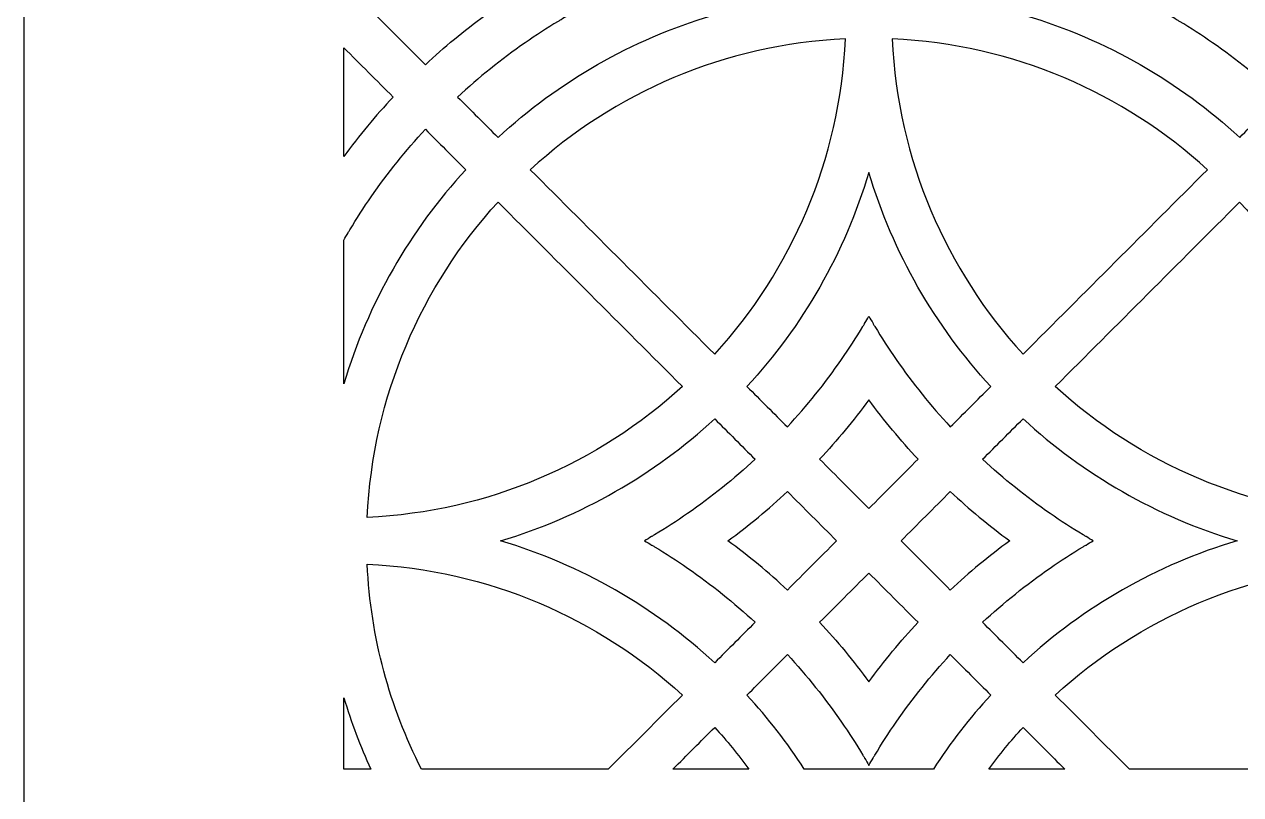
# Model space of a CAD drawing. Header units: centimetres. Extents: x -9 to 7.7, y -13.3 to 13.
# Drawn here: x -8.967 to -5.78, y -10.448 to -8.431 of the extents above; entities that cross this region are included whole.
import ezdxf

# ---------------------------------------------------------------- set-up
doc = ezdxf.new("R2010")
doc.units = ezdxf.units.CM
doc.header["$MEASUREMENT"] = 0
doc.layers.add('layer 1', color=7, linetype='Continuous')

msp = doc.modelspace()

# ---------------------------------------------------------------- linework, layer by layer
at = {"layer": 'layer 1', "color": 177}
msp.add_open_spline([(-1.7908, 13.002), (-4.18298, 13.002), (-6.57516, 13.002), (-8.96734, 13.002), (-8.96734, 13.002), (-8.96734, 5.00681), (-8.96734, -2.98838), (-8.96734, -10.98356), (-8.96734, -10.98356), (-8.96732, -10.98356), (-8.9673, -10.98356), (-8.96728, -10.98356), (-8.96728, -10.98356), (-8.96728, -11.7597), (-8.96728, -12.53583), (-8.96728, -13.31196), (-8.96728, -13.31196), (-8.68819, -13.31196), (-8.4091, -13.31196), (-8.13002, -13.31196), (-8.13002, -13.31196), (-8.13002, -13.19235), (-8.13002, -13.07274), (-8.13002, -12.95313), (-8.13002, -12.95313), (-7.8348, -12.95313), (-7.53959, -12.95313), (-7.24438, -12.95313), (-7.24438, -12.95313), (-7.24438, -12.71941), (-7.24438, -12.48568), (-7.24438, -12.25195), (-7.24438, -12.25195), (-7.12494, -12.24957), (-7.00551, -12.24719), (-6.88608, -12.2448), (-6.88608, -12.2448), (-6.86487, -12.30528), (-6.83708, -12.35773), (-6.79093, -12.40402), (-6.79093, -12.40402), (-6.74575, -12.44934), (-6.69905, -12.47736), (-6.6442, -12.49011), (-6.6442, -12.49011), (-6.57162, -12.50699), (-6.49496, -12.49964), (-6.43668, -12.44881), (-6.43668, -12.44881), (-6.38029, -12.3996), (-6.34775, -12.3208), (-6.33607, -12.24562), (-6.33607, -12.24562), (-6.3027, -12.24899), (-6.27432, -12.24821), (-6.24755, -12.24438), (-6.24755, -12.24438), (-6.11399, -12.22526), (-6.0509, -12.14075), (-6.03963, -12.01331), (-6.03963, -12.01331), (-6.03686, -11.98208), (-6.03906, -11.95125), (-6.04899, -11.92411), (-6.04899, -11.92411), (-6.04688, -11.92463), (-6.04478, -11.92515), (-6.04268, -11.92568), (-6.04268, -11.92568), (-5.99555, -11.94198), (-5.94843, -11.95827), (-5.90129, -11.97457), (-5.90129, -11.97457), (-5.87301, -12.26337), (-5.64998, -12.48824), (-5.37904, -12.48824), (-5.37904, -12.48824), (-5.1081, -12.48824), (-4.88508, -12.26337), (-4.85679, -11.97457), (-4.85679, -11.97457), (-4.80966, -11.95827), (-4.76253, -11.94198), (-4.7154, -11.92568), (-4.7154, -11.92568), (-4.7133, -11.92515), (-4.7112, -11.92463), (-4.7091, -11.92411), (-4.7091, -11.92411), (-4.71902, -11.95125), (-4.72122, -11.98208), (-4.71846, -12.01331), (-4.71846, -12.01331), (-4.70718, -12.14075), (-4.64409, -12.22526), (-4.51053, -12.24438), (-4.51053, -12.24438), (-4.48377, -12.24821), (-4.45538, -12.24899), (-4.42202, -12.24562), (-4.42202, -12.24562), (-4.41033, -12.3208), (-4.37779, -12.3996), (-4.3214, -12.44881), (-4.3214, -12.44881), (-4.26313, -12.49964), (-4.18647, -12.50699), (-4.11388, -12.49011), (-4.11388, -12.49011), (-4.05904, -12.47736), (-4.01234, -12.44934), (-3.96715, -12.40402), (-3.96715, -12.40402), (-3.921, -12.35773), (-3.89321, -12.30528), (-3.87201, -12.2448), (-3.87201, -12.2448), (-3.75257, -12.24719), (-3.63314, -12.24957), (-3.51371, -12.25195), (-3.51371, -12.25195), (-3.51371, -12.48568), (-3.51371, -12.71941), (-3.51371, -12.95313), (-3.51371, -12.95313), (-3.21849, -12.95313), (-2.92328, -12.95313), (-2.62806, -12.95313), (-2.62806, -12.95313), (-2.62806, -13.07274), (-2.62806, -13.19235), (-2.62806, -13.31196), (-2.62806, -13.31196), (-2.34898, -13.31196), (-2.06989, -13.31196), (-1.7908, -13.31196), (-1.7908, -13.31196), (-1.7908, -12.53583), (-1.7908, -11.7597), (-1.7908, -10.98356), (-1.7908, -10.98356), (-1.7908, -2.98838), (-1.7908, 5.00681), (-1.7908, 13.002)], degree=3, knots=[0, 0, 0, 0, 0.027027, 0.027027, 0.027027, 0.027027, 0.0540541, 0.0540541, 0.0540541, 0.0540541, 0.0810811, 0.0810811, 0.0810811, 0.0810811, 0.1081081, 0.1081081, 0.1081081, 0.1081081, 0.1351351, 0.1351351, 0.1351351, 0.1351351, 0.1621622, 0.1621622, 0.1621622, 0.1621622, 0.1891892, 0.1891892, 0.1891892, 0.1891892, 0.2162162, 0.2162162, 0.2162162, 0.2162162, 0.2432432, 0.2432432, 0.2432432, 0.2432432, 0.2702703, 0.2702703, 0.2702703, 0.2702703, 0.2972973, 0.2972973, 0.2972973, 0.2972973, 0.3243243, 0.3243243, 0.3243243, 0.3243243, 0.3513514, 0.3513514, 0.3513514, 0.3513514, 0.3783784, 0.3783784, 0.3783784, 0.3783784, 0.4054054, 0.4054054, 0.4054054, 0.4054054, 0.4324324, 0.4324324, 0.4324324, 0.4324324, 0.4594595, 0.4594595, 0.4594595, 0.4594595, 0.4864865, 0.4864865, 0.4864865, 0.4864865, 0.5135135, 0.5135135, 0.5135135, 0.5135135, 0.5405405, 0.5405405, 0.5405405, 0.5405405, 0.5675676, 0.5675676, 0.5675676, 0.5675676, 0.5945946, 0.5945946, 0.5945946, 0.5945946, 0.6216216, 0.6216216, 0.6216216, 0.6216216, 0.6486486, 0.6486486, 0.6486486, 0.6486486, 0.6756757, 0.6756757, 0.6756757, 0.6756757, 0.7027027, 0.7027027, 0.7027027, 0.7027027, 0.7297297, 0.7297297, 0.7297297, 0.7297297, 0.7567568, 0.7567568, 0.7567568, 0.7567568, 0.7837838, 0.7837838, 0.7837838, 0.7837838, 0.8108108, 0.8108108, 0.8108108, 0.8108108, 0.8378378, 0.8378378, 0.8378378, 0.8378378, 0.8648649, 0.8648649, 0.8648649, 0.8648649, 0.8918919, 0.8918919, 0.8918919, 0.8918919, 0.9189189, 0.9189189, 0.9189189, 0.9189189, 0.9459459, 0.9459459, 0.9459459, 0.9459459, 1, 1, 1, 1], dxfattribs=at)
at = {"layer": 'layer 1', "color": 7}
for points, knots in [([(-7.832, -8.19451), (-7.79673, -8.15923), (-7.76144, -8.12396), (-7.72616, -8.08868), (-7.72616, -8.08868), (-7.56791, -8.23431), (-7.37691, -8.3449), (-7.16541, -8.408), (-7.16541, -8.408), (-7.37691, -8.47111), (-7.56791, -8.5817), (-7.72616, -8.72734), (-7.72616, -8.72734), (-7.76144, -8.69205), (-7.79673, -8.65677), (-7.832, -8.62149), (-7.832, -8.62149), (-7.77663, -8.57014), (-7.71759, -8.52267), (-7.65531, -8.47957), (-7.65531, -8.47957), (-7.65531, -8.47956), (-7.65531, -8.47954), (-7.65531, -8.47951), (-7.65531, -8.47951), (-7.65528, -8.47954), (-7.65526, -8.47955), (-7.65522, -8.47956), (-7.65522, -8.47956), (-7.62698, -8.46002), (-7.5981, -8.44131), (-7.56858, -8.42357), (-7.56858, -8.42357), (-7.56628, -8.42218), (-7.56398, -8.42081), (-7.56168, -8.41944), (-7.56168, -8.41944), (-7.56147, -8.41931), (-7.56125, -8.41919), (-7.56103, -8.41905), (-7.56103, -8.41905), (-7.55475, -8.41533), (-7.54844, -8.41165), (-7.5421, -8.40802), (-7.5421, -8.40802), (-7.5421, -8.40802), (-7.5421, -8.40801), (-7.54212, -8.40801), (-7.54212, -8.40801), (-7.54212, -8.40801), (-7.5421, -8.40801), (-7.5421, -8.40801), (-7.5421, -8.40801), (-7.54212, -8.40801), (-7.54212, -8.40801), (-7.54212, -8.408), (-7.54212, -8.408), (-7.54212, -8.408), (-7.5421, -8.408), (-7.5421, -8.408), (-7.5421, -8.408), (-7.5421, -8.408), (-7.54212, -8.408), (-7.54212, -8.408), (-7.54212, -8.408), (-7.54212, -8.408), (-7.5421, -8.408), (-7.5421, -8.40799), (-7.5421, -8.40799), (-7.54844, -8.40435), (-7.55475, -8.40068), (-7.56102, -8.39697), (-7.56102, -8.39697), (-7.56125, -8.39682), (-7.56147, -8.3967), (-7.56168, -8.39657), (-7.56168, -8.39657), (-7.56398, -8.39521), (-7.56628, -8.39383), (-7.56858, -8.39244), (-7.56858, -8.39244), (-7.5981, -8.3747), (-7.62698, -8.35601), (-7.65522, -8.33645), (-7.65522, -8.33645), (-7.65525, -8.33646), (-7.65528, -8.33648), (-7.65531, -8.3365), (-7.65531, -8.3365), (-7.65531, -8.33648), (-7.65531, -8.33646), (-7.65531, -8.33644), (-7.65531, -8.33644), (-7.71759, -8.29334), (-7.77663, -8.24588), (-7.832, -8.19451)], [0, 0, 0, 0, 0.04, 0.04, 0.04, 0.04, 0.08, 0.08, 0.08, 0.08, 0.12, 0.12, 0.12, 0.12, 0.16, 0.16, 0.16, 0.16, 0.2, 0.2, 0.2, 0.2, 0.24, 0.24, 0.24, 0.24, 0.28, 0.28, 0.28, 0.28, 0.32, 0.32, 0.32, 0.32, 0.36, 0.36, 0.36, 0.36, 0.4, 0.4, 0.4, 0.4, 0.44, 0.44, 0.44, 0.44, 0.48, 0.48, 0.48, 0.48, 0.52, 0.52, 0.52, 0.52, 0.56, 0.56, 0.56, 0.56, 0.6, 0.6, 0.6, 0.6, 0.64, 0.64, 0.64, 0.64, 0.68, 0.68, 0.68, 0.68, 0.72, 0.72, 0.72, 0.72, 0.76, 0.76, 0.76, 0.76, 0.8, 0.8, 0.8, 0.8, 0.84, 0.84, 0.84, 0.84, 0.88, 0.88, 0.88, 0.88, 0.92, 0.92, 0.92, 0.92, 1, 1, 1, 1]), ([(-5.78295, -8.0887), (-5.74767, -8.12397), (-5.7124, -8.15924), (-5.67713, -8.19452), (-5.67713, -8.19452), (-5.7325, -8.24588), (-5.79155, -8.29334), (-5.85383, -8.33644), (-5.85383, -8.33644), (-5.85383, -8.33646), (-5.85383, -8.33648), (-5.85383, -8.3365), (-5.85383, -8.3365), (-5.85385, -8.33648), (-5.85388, -8.33646), (-5.85391, -8.33644), (-5.85391, -8.33644), (-5.88215, -8.356), (-5.91104, -8.3747), (-5.94057, -8.39244), (-5.94057, -8.39244), (-5.94285, -8.39383), (-5.94515, -8.39521), (-5.94746, -8.39657), (-5.94746, -8.39657), (-5.94768, -8.3967), (-5.9479, -8.39682), (-5.94811, -8.39696), (-5.94811, -8.39696), (-5.9544, -8.40068), (-5.9607, -8.40435), (-5.96703, -8.40799), (-5.96703, -8.40799), (-5.96703, -8.40799), (-5.96702, -8.408), (-5.96702, -8.408), (-5.96702, -8.408), (-5.96702, -8.408), (-5.96703, -8.408), (-5.96703, -8.408), (-5.96703, -8.408), (-5.96703, -8.408), (-5.96702, -8.408), (-5.96702, -8.408), (-5.96702, -8.408), (-5.96702, -8.40801), (-5.96703, -8.40801), (-5.96703, -8.40801), (-5.96703, -8.40801), (-5.96703, -8.40801), (-5.96703, -8.40801), (-5.96702, -8.40801), (-5.96702, -8.40801), (-5.96703, -8.40801), (-5.96703, -8.40801), (-5.96703, -8.40801), (-5.96703, -8.40801), (-5.9607, -8.41165), (-5.9544, -8.41533), (-5.94811, -8.41905), (-5.94811, -8.41905), (-5.9479, -8.41918), (-5.94768, -8.41931), (-5.94745, -8.41944), (-5.94745, -8.41944), (-5.94515, -8.42081), (-5.94285, -8.42218), (-5.94057, -8.42355), (-5.94057, -8.42355), (-5.91104, -8.44131), (-5.88215, -8.46002), (-5.85391, -8.47956), (-5.85391, -8.47956), (-5.85388, -8.47955), (-5.85385, -8.47954), (-5.85383, -8.47951), (-5.85383, -8.47951), (-5.85383, -8.47954), (-5.85383, -8.47955), (-5.85383, -8.47957), (-5.85383, -8.47957), (-5.79155, -8.52267), (-5.7325, -8.57014), (-5.67713, -8.6215), (-5.67713, -8.6215), (-5.71241, -8.65677), (-5.74768, -8.69204), (-5.78295, -8.72731), (-5.78295, -8.72731), (-5.94119, -8.58168), (-6.13223, -8.47111), (-6.34371, -8.40801), (-6.34371, -8.40801), (-6.13223, -8.3449), (-5.94119, -8.23435), (-5.78295, -8.0887)], [0, 0, 0, 0, 0.04, 0.04, 0.04, 0.04, 0.08, 0.08, 0.08, 0.08, 0.12, 0.12, 0.12, 0.12, 0.16, 0.16, 0.16, 0.16, 0.2, 0.2, 0.2, 0.2, 0.24, 0.24, 0.24, 0.24, 0.28, 0.28, 0.28, 0.28, 0.32, 0.32, 0.32, 0.32, 0.36, 0.36, 0.36, 0.36, 0.4, 0.4, 0.4, 0.4, 0.44, 0.44, 0.44, 0.44, 0.48, 0.48, 0.48, 0.48, 0.52, 0.52, 0.52, 0.52, 0.56, 0.56, 0.56, 0.56, 0.6, 0.6, 0.6, 0.6, 0.64, 0.64, 0.64, 0.64, 0.68, 0.68, 0.68, 0.68, 0.72, 0.72, 0.72, 0.72, 0.76, 0.76, 0.76, 0.76, 0.8, 0.8, 0.8, 0.8, 0.84, 0.84, 0.84, 0.84, 0.88, 0.88, 0.88, 0.88, 0.92, 0.92, 0.92, 0.92, 1, 1, 1, 1]), ([(-7.91657, -8.53693), (-7.95955, -8.49395), (-8.00252, -8.45098), (-8.0455, -8.408), (-8.0455, -8.408), (-8.00252, -8.36503), (-7.95955, -8.32205), (-7.91657, -8.27908), (-7.91657, -8.27908), (-7.86731, -8.32503), (-7.81532, -8.3681), (-7.76087, -8.40801), (-7.76087, -8.40801), (-7.81532, -8.44792), (-7.8673, -8.49098), (-7.91657, -8.53693)], [0, 0, 0, 0, 0.2, 0.2, 0.2, 0.2, 0.4, 0.4, 0.4, 0.4, 0.6, 0.6, 0.6, 0.6, 1, 1, 1, 1]), ([(-7.15848, -9.29501), (-7.31952, -9.13398), (-7.48053, -8.97296), (-7.64155, -8.81195), (-7.64155, -8.81195), (-7.42169, -8.61112), (-7.13344, -8.4839), (-6.81584, -8.46933), (-6.81584, -8.46933), (-6.83042, -8.78692), (-6.95765, -9.07516), (-7.15848, -9.29501)], [0, 0, 0, 0, 0.25, 0.25, 0.25, 0.25, 0.5, 0.5, 0.5, 0.5, 1, 1, 1, 1]), ([(-5.86757, -8.81194), (-6.0286, -8.97296), (-6.18962, -9.13398), (-6.35064, -9.29501), (-6.35064, -9.29501), (-6.55149, -9.07514), (-6.67873, -8.78689), (-6.6933, -8.46928), (-6.6933, -8.46928), (-6.37569, -8.48385), (-6.08743, -8.61109), (-5.86757, -8.81194)], [0, 0, 0, 0, 0.25, 0.25, 0.25, 0.25, 0.5, 0.5, 0.5, 0.5, 1, 1, 1, 1]), ([(-8.13007, -8.49259), (-8.13007, -8.58746), (-8.13007, -8.68232), (-8.13007, -8.77719), (-8.13007, -8.77719), (-8.13007, -8.77719), (-8.13007, -8.7772), (-8.13007, -8.7772), (-8.13007, -8.7772), (-8.09016, -8.72275), (-8.04709, -8.67077), (-8.00114, -8.6215), (-8.00114, -8.6215), (-8.04413, -8.57853), (-8.08709, -8.53555), (-8.13007, -8.49259), (-8.13007, -8.49259), (-8.13007, -8.49259), (-8.13007, -8.49259), (-8.13007, -8.49259)], [0, 0, 0, 0, 0.1666667, 0.1666667, 0.1666667, 0.1666667, 0.3333333, 0.3333333, 0.3333333, 0.3333333, 0.5, 0.5, 0.5, 0.5, 0.6666667, 0.6666667, 0.6666667, 0.6666667, 1, 1, 1, 1]), ([(-8.13007, -8.99596), (-8.13007, -9.12153), (-8.13007, -9.24709), (-8.13007, -9.37265), (-8.13007, -9.37265), (-8.13007, -9.37265), (-8.13007, -9.37266), (-8.13007, -9.37266), (-8.13007, -9.37266), (-8.06697, -9.16118), (-7.95638, -8.97016), (-7.81075, -8.81191), (-7.81075, -8.81191), (-7.84602, -8.77663), (-7.8813, -8.74136), (-7.91657, -8.70608), (-7.91657, -8.70608), (-7.96794, -8.76145), (-8.0154, -8.82048), (-8.0585, -8.88277), (-8.0585, -8.88277), (-8.05852, -8.88277), (-8.05854, -8.88277), (-8.05856, -8.88277), (-8.05856, -8.88277), (-8.05855, -8.8828), (-8.05852, -8.88283), (-8.05851, -8.88285), (-8.05851, -8.88285), (-8.07806, -8.9111), (-8.09676, -8.93998), (-8.11452, -8.96951), (-8.11452, -8.96951), (-8.11589, -8.9718), (-8.11727, -8.97409), (-8.11863, -8.9764), (-8.11863, -8.9764), (-8.11876, -8.97662), (-8.1189, -8.97684), (-8.11902, -8.97706), (-8.11902, -8.97706), (-8.12274, -8.98333), (-8.12643, -8.98963), (-8.13006, -8.99597), (-8.13006, -8.99597), (-8.13006, -8.99597), (-8.13006, -8.99597), (-8.13006, -8.99596), (-8.13006, -8.99596), (-8.13006, -8.99597), (-8.13006, -8.99597), (-8.13006, -8.99597), (-8.13006, -8.99597), (-8.13006, -8.99597), (-8.13007, -8.99596), (-8.13007, -8.99596), (-8.13007, -8.99596), (-8.13007, -8.99596), (-8.13007, -8.99597), (-8.13007, -8.99597), (-8.13007, -8.99597), (-8.13007, -8.99597), (-8.13007, -8.99597), (-8.13007, -8.99596)], [0, 0, 0, 0, 0.0588235, 0.0588235, 0.0588235, 0.0588235, 0.1176471, 0.1176471, 0.1176471, 0.1176471, 0.1764706, 0.1764706, 0.1764706, 0.1764706, 0.2352941, 0.2352941, 0.2352941, 0.2352941, 0.2941176, 0.2941176, 0.2941176, 0.2941176, 0.3529412, 0.3529412, 0.3529412, 0.3529412, 0.4117647, 0.4117647, 0.4117647, 0.4117647, 0.4705882, 0.4705882, 0.4705882, 0.4705882, 0.5294118, 0.5294118, 0.5294118, 0.5294118, 0.5882353, 0.5882353, 0.5882353, 0.5882353, 0.6470588, 0.6470588, 0.6470588, 0.6470588, 0.7058824, 0.7058824, 0.7058824, 0.7058824, 0.7647059, 0.7647059, 0.7647059, 0.7647059, 0.8235294, 0.8235294, 0.8235294, 0.8235294, 0.8823529, 0.8823529, 0.8823529, 0.8823529, 1, 1, 1, 1]), ([(-6.96805, -9.48545), (-7.00333, -9.45017), (-7.03861, -9.41488), (-7.0739, -9.37959), (-7.0739, -9.37959), (-6.92822, -9.22134), (-6.81763, -9.03029), (-6.75453, -8.81873), (-6.75453, -8.81873), (-6.69142, -9.03025), (-6.58086, -9.22131), (-6.43518, -9.37955), (-6.43518, -9.37955), (-6.47049, -9.41485), (-6.50578, -9.45015), (-6.54109, -9.48545), (-6.54109, -9.48545), (-6.59245, -9.43008), (-6.6399, -9.37102), (-6.68303, -9.30873), (-6.68303, -9.30873), (-6.68304, -9.30873), (-6.68306, -9.30873), (-6.68307, -9.30873), (-6.68307, -9.30873), (-6.68307, -9.30873), (-6.68307, -9.30873), (-6.68308, -9.30873), (-6.68308, -9.30873), (-6.68306, -9.30869), (-6.68304, -9.30867), (-6.68302, -9.30864), (-6.68302, -9.30864), (-6.70258, -9.28039), (-6.72128, -9.25152), (-6.73902, -9.22199), (-6.73902, -9.22199), (-6.7404, -9.21969), (-6.74177, -9.21739), (-6.74315, -9.21509), (-6.74315, -9.21509), (-6.74328, -9.21487), (-6.7434, -9.21465), (-6.74354, -9.21444), (-6.74354, -9.21444), (-6.74726, -9.20816), (-6.75093, -9.20186), (-6.75457, -9.19552), (-6.75457, -9.19552), (-6.7582, -9.20185), (-6.76188, -9.20816), (-6.7656, -9.21444), (-6.7656, -9.21444), (-6.76573, -9.21465), (-6.76587, -9.21487), (-6.76599, -9.21509), (-6.76599, -9.21509), (-6.76736, -9.21739), (-6.76874, -9.21969), (-6.77011, -9.22199), (-6.77011, -9.22199), (-6.78785, -9.25152), (-6.80656, -9.28039), (-6.82612, -9.30864), (-6.82612, -9.30864), (-6.8261, -9.30867), (-6.82608, -9.30869), (-6.82607, -9.30873), (-6.82607, -9.30873), (-6.82607, -9.30873), (-6.82607, -9.30873), (-6.82607, -9.30873), (-6.82607, -9.30873), (-6.82608, -9.30873), (-6.82609, -9.30873), (-6.82612, -9.30873), (-6.82612, -9.30873), (-6.86922, -9.37102), (-6.91667, -9.43007), (-6.96805, -9.48545)], [0, 0, 0, 0, 0.047619, 0.047619, 0.047619, 0.047619, 0.0952381, 0.0952381, 0.0952381, 0.0952381, 0.1428571, 0.1428571, 0.1428571, 0.1428571, 0.1904762, 0.1904762, 0.1904762, 0.1904762, 0.2380952, 0.2380952, 0.2380952, 0.2380952, 0.2857143, 0.2857143, 0.2857143, 0.2857143, 0.3333333, 0.3333333, 0.3333333, 0.3333333, 0.3809524, 0.3809524, 0.3809524, 0.3809524, 0.4285714, 0.4285714, 0.4285714, 0.4285714, 0.4761905, 0.4761905, 0.4761905, 0.4761905, 0.5238095, 0.5238095, 0.5238095, 0.5238095, 0.5714286, 0.5714286, 0.5714286, 0.5714286, 0.6190476, 0.6190476, 0.6190476, 0.6190476, 0.6666667, 0.6666667, 0.6666667, 0.6666667, 0.7142857, 0.7142857, 0.7142857, 0.7142857, 0.7619048, 0.7619048, 0.7619048, 0.7619048, 0.8095238, 0.8095238, 0.8095238, 0.8095238, 0.8571429, 0.8571429, 0.8571429, 0.8571429, 0.9047619, 0.9047619, 0.9047619, 0.9047619, 1, 1, 1, 1]), ([(-7.24305, -9.37958), (-7.40409, -9.21857), (-7.56511, -9.05755), (-7.72614, -8.89652), (-7.72614, -8.89652), (-7.92696, -9.11639), (-8.05417, -9.40464), (-8.06875, -9.72223), (-8.06875, -9.72223), (-7.75116, -9.70765), (-7.46292, -9.58043), (-7.24305, -9.37958)], [0, 0, 0, 0, 0.25, 0.25, 0.25, 0.25, 0.5, 0.5, 0.5, 0.5, 1, 1, 1, 1]), ([(-5.783, -8.89651), (-5.94402, -9.05753), (-6.10505, -9.21856), (-6.26607, -9.37958), (-6.26607, -9.37958), (-6.04621, -9.58044), (-5.75794, -9.70766), (-5.44033, -9.72223), (-5.44033, -9.72223), (-5.4549, -9.40462), (-5.58214, -9.11637), (-5.783, -8.89651)], [0, 0, 0, 0, 0.25, 0.25, 0.25, 0.25, 0.5, 0.5, 0.5, 0.5, 1, 1, 1, 1]), ([(-6.75457, -9.69893), (-6.79754, -9.65596), (-6.84052, -9.61298), (-6.88348, -9.57001), (-6.88348, -9.57001), (-6.83755, -9.52076), (-6.7945, -9.46879), (-6.7546, -9.41435), (-6.7546, -9.41435), (-6.7546, -9.41435), (-6.7546, -9.41435), (-6.7546, -9.41435), (-6.7546, -9.41435), (-6.75459, -9.41434), (-6.75458, -9.41432), (-6.75457, -9.41431), (-6.75457, -9.41431), (-6.75456, -9.41432), (-6.75454, -9.41434), (-6.75454, -9.41435), (-6.75454, -9.41435), (-6.75454, -9.41435), (-6.75454, -9.41435), (-6.75454, -9.41435), (-6.75454, -9.41435), (-6.71464, -9.46878), (-6.67159, -9.52076), (-6.62565, -9.57001), (-6.62565, -9.57001), (-6.66862, -9.61298), (-6.71159, -9.65596), (-6.75457, -9.69893)], [0, 0, 0, 0, 0.1111111, 0.1111111, 0.1111111, 0.1111111, 0.2222222, 0.2222222, 0.2222222, 0.2222222, 0.3333333, 0.3333333, 0.3333333, 0.3333333, 0.4444444, 0.4444444, 0.4444444, 0.4444444, 0.5555556, 0.5555556, 0.5555556, 0.5555556, 0.6666667, 0.6666667, 0.6666667, 0.6666667, 0.7777778, 0.7777778, 0.7777778, 0.7777778, 1, 1, 1, 1]), ([(-7.05262, -9.57003), (-7.08791, -9.53475), (-7.1232, -9.49946), (-7.15848, -9.46417), (-7.15848, -9.46417), (-7.31673, -9.60986), (-7.50779, -9.72045), (-7.71934, -9.78355), (-7.71934, -9.78355), (-7.50782, -9.84665), (-7.31678, -9.95723), (-7.15853, -10.10289), (-7.15853, -10.10289), (-7.12323, -10.06759), (-7.08793, -10.03229), (-7.05262, -9.99698), (-7.05262, -9.99698), (-7.10801, -9.94562), (-7.16705, -9.89816), (-7.22935, -9.85505), (-7.22935, -9.85505), (-7.22935, -9.85503), (-7.22935, -9.85502), (-7.22935, -9.85501), (-7.22935, -9.85501), (-7.22935, -9.85501), (-7.22936, -9.85501), (-7.22936, -9.85501), (-7.22936, -9.85501), (-7.22938, -9.85502), (-7.22939, -9.85504), (-7.22943, -9.85505), (-7.22943, -9.85505), (-7.25767, -9.8355), (-7.28656, -9.81679), (-7.31609, -9.79905), (-7.31609, -9.79905), (-7.31838, -9.79767), (-7.32068, -9.7963), (-7.32298, -9.79494), (-7.32298, -9.79494), (-7.3232, -9.7948), (-7.32342, -9.79467), (-7.32364, -9.79455), (-7.32364, -9.79455), (-7.32991, -9.79082), (-7.33621, -9.78714), (-7.34256, -9.78351), (-7.34256, -9.78351), (-7.33623, -9.77987), (-7.32991, -9.7762), (-7.32364, -9.77246), (-7.32364, -9.77246), (-7.32342, -9.77234), (-7.3232, -9.77221), (-7.32299, -9.77207), (-7.32299, -9.77207), (-7.32068, -9.77072), (-7.31838, -9.76934), (-7.31609, -9.76796), (-7.31609, -9.76796), (-7.28657, -9.75022), (-7.25768, -9.73151), (-7.22943, -9.71196), (-7.22943, -9.71196), (-7.22941, -9.71198), (-7.22938, -9.71199), (-7.22936, -9.71202), (-7.22936, -9.71202), (-7.22936, -9.71201), (-7.22935, -9.71201), (-7.22935, -9.71201), (-7.22935, -9.71201), (-7.22935, -9.71199), (-7.22935, -9.71198), (-7.22935, -9.71197), (-7.22935, -9.71197), (-7.16705, -9.66886), (-7.10801, -9.62139), (-7.05262, -9.57003)], [0, 0, 0, 0, 0.047619, 0.047619, 0.047619, 0.047619, 0.0952381, 0.0952381, 0.0952381, 0.0952381, 0.1428571, 0.1428571, 0.1428571, 0.1428571, 0.1904762, 0.1904762, 0.1904762, 0.1904762, 0.2380952, 0.2380952, 0.2380952, 0.2380952, 0.2857143, 0.2857143, 0.2857143, 0.2857143, 0.3333333, 0.3333333, 0.3333333, 0.3333333, 0.3809524, 0.3809524, 0.3809524, 0.3809524, 0.4285714, 0.4285714, 0.4285714, 0.4285714, 0.4761905, 0.4761905, 0.4761905, 0.4761905, 0.5238095, 0.5238095, 0.5238095, 0.5238095, 0.5714286, 0.5714286, 0.5714286, 0.5714286, 0.6190476, 0.6190476, 0.6190476, 0.6190476, 0.6666667, 0.6666667, 0.6666667, 0.6666667, 0.7142857, 0.7142857, 0.7142857, 0.7142857, 0.7619048, 0.7619048, 0.7619048, 0.7619048, 0.8095238, 0.8095238, 0.8095238, 0.8095238, 0.8571429, 0.8571429, 0.8571429, 0.8571429, 0.9047619, 0.9047619, 0.9047619, 0.9047619, 1, 1, 1, 1]), ([(-6.45651, -9.99698), (-6.42122, -10.03228), (-6.38594, -10.06756), (-6.35066, -10.10284), (-6.35066, -10.10284), (-6.1924, -9.95717), (-6.00134, -9.84657), (-5.7898, -9.78347), (-5.7898, -9.78347), (-6.00132, -9.72037), (-6.19236, -9.6098), (-6.35061, -9.46413), (-6.35061, -9.46413), (-6.38591, -9.49943), (-6.42121, -9.53472), (-6.45651, -9.57003), (-6.45651, -9.57003), (-6.40113, -9.62139), (-6.34208, -9.66886), (-6.27979, -9.71197), (-6.27979, -9.71197), (-6.27979, -9.71198), (-6.27979, -9.71199), (-6.27979, -9.71202), (-6.27979, -9.71202), (-6.27979, -9.71202), (-6.27979, -9.71202), (-6.27978, -9.71202), (-6.27978, -9.71202), (-6.27975, -9.71199), (-6.27973, -9.71198), (-6.2797, -9.71196), (-6.2797, -9.71196), (-6.25145, -9.73151), (-6.22258, -9.75022), (-6.19305, -9.76796), (-6.19305, -9.76796), (-6.19075, -9.76934), (-6.18845, -9.77072), (-6.18615, -9.77209), (-6.18615, -9.77209), (-6.18593, -9.77222), (-6.18572, -9.77234), (-6.1855, -9.77248), (-6.1855, -9.77248), (-6.17922, -9.7762), (-6.17292, -9.77987), (-6.16657, -9.78351), (-6.16657, -9.78351), (-6.17291, -9.78714), (-6.17922, -9.79083), (-6.1855, -9.79455), (-6.1855, -9.79455), (-6.18572, -9.79468), (-6.18593, -9.7948), (-6.18614, -9.79494), (-6.18614, -9.79494), (-6.18845, -9.7963), (-6.19075, -9.79767), (-6.19305, -9.79905), (-6.19305, -9.79905), (-6.22258, -9.81681), (-6.25145, -9.8355), (-6.2797, -9.85505), (-6.2797, -9.85505), (-6.27973, -9.85504), (-6.27975, -9.85502), (-6.27978, -9.85501), (-6.27978, -9.85501), (-6.27979, -9.85501), (-6.27979, -9.85501), (-6.27979, -9.85501), (-6.27979, -9.85501), (-6.27979, -9.85502), (-6.27979, -9.85504), (-6.27979, -9.85505), (-6.27979, -9.85505), (-6.34208, -9.89817), (-6.40113, -9.94562), (-6.45651, -9.99698)], [0, 0, 0, 0, 0.047619, 0.047619, 0.047619, 0.047619, 0.0952381, 0.0952381, 0.0952381, 0.0952381, 0.1428571, 0.1428571, 0.1428571, 0.1428571, 0.1904762, 0.1904762, 0.1904762, 0.1904762, 0.2380952, 0.2380952, 0.2380952, 0.2380952, 0.2857143, 0.2857143, 0.2857143, 0.2857143, 0.3333333, 0.3333333, 0.3333333, 0.3333333, 0.3809524, 0.3809524, 0.3809524, 0.3809524, 0.4285714, 0.4285714, 0.4285714, 0.4285714, 0.4761905, 0.4761905, 0.4761905, 0.4761905, 0.5238095, 0.5238095, 0.5238095, 0.5238095, 0.5714286, 0.5714286, 0.5714286, 0.5714286, 0.6190476, 0.6190476, 0.6190476, 0.6190476, 0.6666667, 0.6666667, 0.6666667, 0.6666667, 0.7142857, 0.7142857, 0.7142857, 0.7142857, 0.7619048, 0.7619048, 0.7619048, 0.7619048, 0.8095238, 0.8095238, 0.8095238, 0.8095238, 0.8571429, 0.8571429, 0.8571429, 0.8571429, 0.9047619, 0.9047619, 0.9047619, 0.9047619, 1, 1, 1, 1]), ([(-6.83914, -9.78351), (-6.88211, -9.74054), (-6.92509, -9.69756), (-6.96806, -9.65459), (-6.96806, -9.65459), (-7.01731, -9.70052), (-7.06928, -9.74358), (-7.12371, -9.78348), (-7.12371, -9.78348), (-7.12372, -9.78348), (-7.12372, -9.78348), (-7.12373, -9.78348), (-7.12373, -9.78348), (-7.12374, -9.78348), (-7.12376, -9.78349), (-7.12377, -9.78351), (-7.12377, -9.78351), (-7.12376, -9.78352), (-7.12374, -9.78353), (-7.12373, -9.78354), (-7.12373, -9.78354), (-7.12372, -9.78354), (-7.12372, -9.78353), (-7.12372, -9.78353), (-7.12372, -9.78353), (-7.06928, -9.82343), (-7.01731, -9.86649), (-6.96806, -9.91242), (-6.96806, -9.91242), (-6.92509, -9.86945), (-6.88211, -9.82647), (-6.83914, -9.78351)], [0, 0, 0, 0, 0.1111111, 0.1111111, 0.1111111, 0.1111111, 0.2222222, 0.2222222, 0.2222222, 0.2222222, 0.3333333, 0.3333333, 0.3333333, 0.3333333, 0.4444444, 0.4444444, 0.4444444, 0.4444444, 0.5555556, 0.5555556, 0.5555556, 0.5555556, 0.6666667, 0.6666667, 0.6666667, 0.6666667, 0.7777778, 0.7777778, 0.7777778, 0.7777778, 1, 1, 1, 1]), ([(-6.66999, -9.78351), (-6.62701, -9.82647), (-6.58404, -9.86945), (-6.54108, -9.91242), (-6.54108, -9.91242), (-6.49182, -9.86649), (-6.43984, -9.82345), (-6.38542, -9.78354), (-6.38542, -9.78354), (-6.38542, -9.78354), (-6.3854, -9.78354), (-6.3854, -9.78354), (-6.3854, -9.78354), (-6.38539, -9.78353), (-6.38538, -9.78352), (-6.38537, -9.78351), (-6.38537, -9.78351), (-6.38538, -9.78351), (-6.38539, -9.78349), (-6.3854, -9.78348), (-6.3854, -9.78348), (-6.3854, -9.78348), (-6.3854, -9.78348), (-6.38542, -9.78348), (-6.38542, -9.78348), (-6.43984, -9.74358), (-6.49182, -9.70052), (-6.54108, -9.65459), (-6.54108, -9.65459), (-6.58404, -9.69756), (-6.62701, -9.74054), (-6.66999, -9.78351)], [0, 0, 0, 0, 0.1111111, 0.1111111, 0.1111111, 0.1111111, 0.2222222, 0.2222222, 0.2222222, 0.2222222, 0.3333333, 0.3333333, 0.3333333, 0.3333333, 0.4444444, 0.4444444, 0.4444444, 0.4444444, 0.5555556, 0.5555556, 0.5555556, 0.5555556, 0.6666667, 0.6666667, 0.6666667, 0.6666667, 0.7777778, 0.7777778, 0.7777778, 0.7777778, 1, 1, 1, 1]), ([(-7.92666, -10.38155), (-7.7635, -10.38155), (-7.60035, -10.38155), (-7.43718, -10.38155), (-7.43718, -10.38155), (-7.37247, -10.31683), (-7.30777, -10.25213), (-7.24307, -10.18743), (-7.24307, -10.18743), (-7.46293, -9.98659), (-7.75119, -9.85935), (-8.0688, -9.84478), (-8.0688, -9.84478), (-8.05996, -10.0374), (-8.00967, -10.21922), (-7.92666, -10.38155)], [0, 0, 0, 0, 0.2, 0.2, 0.2, 0.2, 0.4, 0.4, 0.4, 0.4, 0.6, 0.6, 0.6, 0.6, 1, 1, 1, 1]), ([(-6.07195, -10.38155), (-5.9088, -10.38155), (-5.74566, -10.38155), (-5.58251, -10.38155), (-5.58251, -10.38155), (-5.4995, -10.21922), (-5.44922, -10.0374), (-5.44038, -9.84478), (-5.44038, -9.84478), (-5.75798, -9.85936), (-6.04622, -9.98659), (-6.26607, -10.18743), (-6.26607, -10.18743), (-6.20137, -10.25213), (-6.13667, -10.31683), (-6.07195, -10.38155)], [0, 0, 0, 0, 0.2, 0.2, 0.2, 0.2, 0.4, 0.4, 0.4, 0.4, 0.6, 0.6, 0.6, 0.6, 1, 1, 1, 1]), ([(-6.75457, -9.86808), (-6.71159, -9.91106), (-6.66862, -9.95403), (-6.62565, -9.997), (-6.62565, -9.997), (-6.67159, -10.04625), (-6.71464, -10.09823), (-6.75453, -10.15266), (-6.75453, -10.15266), (-6.75453, -10.15266), (-6.75454, -10.15266), (-6.75454, -10.15267), (-6.75454, -10.15267), (-6.75454, -10.15268), (-6.75456, -10.15269), (-6.75457, -10.15271), (-6.75457, -10.15271), (-6.75458, -10.15269), (-6.75459, -10.15268), (-6.7546, -10.15267), (-6.7546, -10.15267), (-6.75459, -10.15267), (-6.75459, -10.15266), (-6.75459, -10.15266), (-6.75459, -10.15266), (-6.7945, -10.09823), (-6.83755, -10.04625), (-6.88348, -9.99701), (-6.88348, -9.99701), (-6.84052, -9.95403), (-6.79754, -9.91106), (-6.75457, -9.86808)], [0, 0, 0, 0, 0.1111111, 0.1111111, 0.1111111, 0.1111111, 0.2222222, 0.2222222, 0.2222222, 0.2222222, 0.3333333, 0.3333333, 0.3333333, 0.3333333, 0.4444444, 0.4444444, 0.4444444, 0.4444444, 0.5555556, 0.5555556, 0.5555556, 0.5555556, 0.6666667, 0.6666667, 0.6666667, 0.6666667, 0.7777778, 0.7777778, 0.7777778, 0.7777778, 1, 1, 1, 1]), ([(-6.92369, -10.38155), (-6.81096, -10.38155), (-6.69825, -10.38155), (-6.58553, -10.38155), (-6.58553, -10.38155), (-6.54095, -10.31254), (-6.49064, -10.24761), (-6.43523, -10.18743), (-6.43523, -10.18743), (-6.47052, -10.15214), (-6.50581, -10.11685), (-6.54109, -10.08156), (-6.54109, -10.08156), (-6.59245, -10.13694), (-6.6399, -10.196), (-6.68302, -10.2583), (-6.68302, -10.2583), (-6.68304, -10.2583), (-6.68306, -10.25828), (-6.68307, -10.25828), (-6.68307, -10.25828), (-6.68307, -10.2583), (-6.68307, -10.2583), (-6.68307, -10.2583), (-6.68307, -10.2583), (-6.68306, -10.25832), (-6.68303, -10.25835), (-6.68302, -10.25837), (-6.68302, -10.25837), (-6.70258, -10.28662), (-6.72128, -10.31551), (-6.73902, -10.34502), (-6.73902, -10.34502), (-6.7404, -10.34732), (-6.74177, -10.34962), (-6.74314, -10.35193), (-6.74314, -10.35193), (-6.74327, -10.35215), (-6.7434, -10.35236), (-6.74352, -10.35258), (-6.74352, -10.35258), (-6.74726, -10.35885), (-6.75093, -10.36516), (-6.75457, -10.3715), (-6.75457, -10.3715), (-6.7582, -10.36516), (-6.76188, -10.35886), (-6.7656, -10.35258), (-6.7656, -10.35258), (-6.76573, -10.35236), (-6.76585, -10.35214), (-6.76599, -10.35192), (-6.76599, -10.35192), (-6.76735, -10.34962), (-6.76874, -10.34732), (-6.77011, -10.34502), (-6.77011, -10.34502), (-6.78785, -10.31551), (-6.80656, -10.28662), (-6.82612, -10.25837), (-6.82612, -10.25837), (-6.82609, -10.25835), (-6.82608, -10.25832), (-6.82606, -10.2583), (-6.82606, -10.2583), (-6.82606, -10.2583), (-6.82607, -10.2583), (-6.82607, -10.2583), (-6.82607, -10.2583), (-6.82608, -10.2583), (-6.82609, -10.2583), (-6.8261, -10.2583), (-6.8261, -10.2583), (-6.86922, -10.196), (-6.91667, -10.13694), (-6.96805, -10.08156), (-6.96805, -10.08156), (-7.00335, -10.11687), (-7.03865, -10.15217), (-7.07395, -10.18747), (-7.07395, -10.18747), (-7.01856, -10.24764), (-6.96825, -10.31256), (-6.92369, -10.38155)], [0, 0, 0, 0, 0.0454545, 0.0454545, 0.0454545, 0.0454545, 0.0909091, 0.0909091, 0.0909091, 0.0909091, 0.1363636, 0.1363636, 0.1363636, 0.1363636, 0.1818182, 0.1818182, 0.1818182, 0.1818182, 0.2272727, 0.2272727, 0.2272727, 0.2272727, 0.2727273, 0.2727273, 0.2727273, 0.2727273, 0.3181818, 0.3181818, 0.3181818, 0.3181818, 0.3636364, 0.3636364, 0.3636364, 0.3636364, 0.4090909, 0.4090909, 0.4090909, 0.4090909, 0.4545455, 0.4545455, 0.4545455, 0.4545455, 0.5, 0.5, 0.5, 0.5, 0.5454545, 0.5454545, 0.5454545, 0.5454545, 0.5909091, 0.5909091, 0.5909091, 0.5909091, 0.6363636, 0.6363636, 0.6363636, 0.6363636, 0.6818182, 0.6818182, 0.6818182, 0.6818182, 0.7272727, 0.7272727, 0.7272727, 0.7272727, 0.7727273, 0.7727273, 0.7727273, 0.7727273, 0.8181818, 0.8181818, 0.8181818, 0.8181818, 0.8636364, 0.8636364, 0.8636364, 0.8636364, 0.9090909, 0.9090909, 0.9090909, 0.9090909, 1, 1, 1, 1]), ([(-8.13007, -10.19439), (-8.13007, -10.25678), (-8.13007, -10.31916), (-8.13007, -10.38155), (-8.13007, -10.38155), (-8.10656, -10.38155), (-8.08306, -10.38155), (-8.05955, -10.38155), (-8.05955, -10.38155), (-8.08721, -10.32127), (-8.11085, -10.25877), (-8.13007, -10.19436), (-8.13007, -10.19436), (-8.13007, -10.19436), (-8.13007, -10.19437), (-8.13007, -10.19439)], [0, 0, 0, 0, 0.2, 0.2, 0.2, 0.2, 0.4, 0.4, 0.4, 0.4, 0.6, 0.6, 0.6, 0.6, 1, 1, 1, 1]), ([(-7.26802, -10.38155), (-7.20158, -10.38155), (-7.13514, -10.38155), (-7.0687, -10.38155), (-7.0687, -10.38155), (-7.09668, -10.34342), (-7.12666, -10.30685), (-7.15849, -10.272), (-7.15849, -10.272), (-7.195, -10.30853), (-7.23151, -10.34504), (-7.26802, -10.38155)], [0, 0, 0, 0, 0.25, 0.25, 0.25, 0.25, 0.5, 0.5, 0.5, 0.5, 1, 1, 1, 1]), ([(-6.44042, -10.38155), (-6.374, -10.38155), (-6.30755, -10.38155), (-6.24111, -10.38155), (-6.24111, -10.38155), (-6.27762, -10.34504), (-6.31413, -10.30853), (-6.35064, -10.272), (-6.35064, -10.272), (-6.38248, -10.30685), (-6.41245, -10.34342), (-6.44042, -10.38155)], [0, 0, 0, 0, 0.25, 0.25, 0.25, 0.25, 0.5, 0.5, 0.5, 0.5, 1, 1, 1, 1])]:
    msp.add_open_spline(points, degree=3, knots=knots, dxfattribs=at)

doc.saveas('drawing.dxf')
